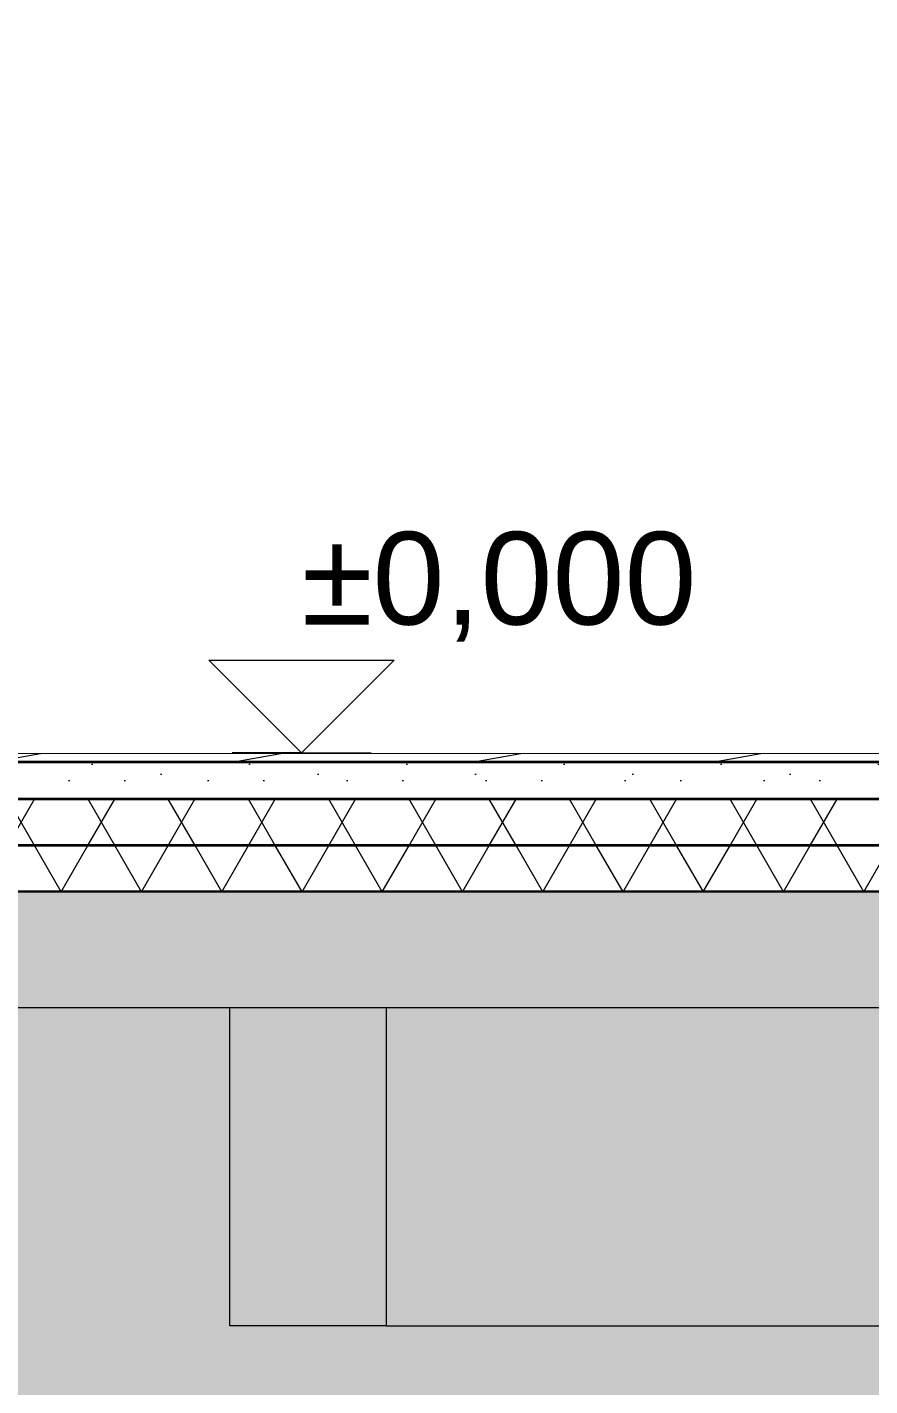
# Model space of a CAD drawing. Header units: millimetres. Extents: x -279593 to -202089, y -5129 to 14747.
# Drawn here: x -256590 to -254772, y -1366 to 1567 of the extents above; entities that cross this region are included whole.
import ezdxf

# ---------------------------------------------------------------- set-up
doc = ezdxf.new("R2010")
doc.units = ezdxf.units.MM
doc.header["$MEASUREMENT"] = 0
doc.linetypes.add('Wipeout_Contour', pattern=[1000, 0, -1000])
for name, color, linetype, lineweight in [('0_Pen_No__1', 7, 'Continuous', 13), ('2D Drafting - General_Pen_No__1', 7, 'Continuous', 13), ('New_Dimensioning - General_Pen_No__1', 7, 'Continuous', 13), ('New_Structural - Bearing_Pen_No__1', 7, 'Continuous', 13), ('New_Structural - Bearing_Pen_No__101', 252, 'Continuous', 13), ('New_Structural - Bearing_Pen_No__21', 7, 'Continuous', 35)]:
    doc.layers.add(name, color=color, linetype=linetype, lineweight=lineweight)
for name, color, linetype, lineweight, true_color in [('0_Pen_No__82', 7, 'Continuous', 20, 0xaaaaaa), ('2D Drafting - General_Pen_No__61', 7, 'Continuous', 20, 0x6a6a6a), ('New_Structural - Bearing_Pen_No__87', 7, 'Continuous', 20, 0x6a6a6a)]:
    doc.layers.add(name, color=color, linetype=linetype, lineweight=lineweight, true_color=true_color)
doc.layers.add('New_Structural - Bearing', color=7, linetype='Continuous')
doc.styles.add('GENERATED_STYLE_1', font='')
doc.styles.get('GENERATED_STYLE_1').set_extended_font_data('Arial')
pattern_1 = [(45, (0, 350), (-111.36932, 111.36932), [0, -105, 0, -157.5]), (110, (350, 350), (148.00159, 53.86817), [0, -77, 0, -133])]
pattern_2 = [(60, (0, 0), (-129.90381, 75), []), (120, (0, 0), (129.90381, 75), [])]

# ---------------------------------------------------------------- blocks, each defined once
blk = doc.blocks.new('*X1')
at = {"layer": 'New_Structural - Bearing_Pen_No__1', "color": 7, "linetype": 'Continuous', "lineweight": 13}
for p, q in [((-256601.4, -349.6), (-256583.7, -356.9)), ((-256583.7, -356.9), (-256566, -349.6)), ((-256566, -349.6), (-256558.6, -331.9)), ((-256558.6, -331.9), (-256559.4, -330)), ((-256554.8, -330), (-256541.3, -348.6)), ((-256541.3, -348.6), (-256516.3, -356.7)), ((-256516.3, -356.7), (-256491.3, -348.6)), ((-256491.3, -348.6), (-256477.8, -330)), ((-256465.7, -330), (-256469.6, -339.5)), ((-256469.6, -339.5), (-256463.6, -354.2)), ((-256434.3, -354.2), (-256428.3, -339.5)), ((-256428.3, -339.5), (-256432.2, -330)), ((-256407.8, -330), (-256407.8, -330.9)), ((-256407.8, -330.9), (-256390.7, -354.6)), ((-256335, -354.6), (-256317.9, -330.9)), ((-256317.9, -330.9), (-256317.9, -330)), ((-256310.2, -330), (-256312.4, -335.4)), ((-256312.4, -335.4), (-256304, -355.6)), ((-256263.6, -355.6), (-256255.2, -335.4)), ((-256255.2, -335.4), (-256257.5, -330)), ((-256244.3, -330), (-256245.1, -331.9)), ((-256245.1, -331.9), (-256237.7, -349.6)), ((-256237.7, -349.6), (-256220, -356.9)), ((-256220, -356.9), (-256202.3, -349.6)), ((-256202.3, -349.6), (-256194.9, -331.9)), ((-256194.9, -331.9), (-256195.7, -330)), ((-256191.1, -330), (-256177.6, -348.6)), ((-256177.6, -348.6), (-256152.6, -356.7)), ((-256152.6, -356.7), (-256127.6, -348.6)), ((-256127.6, -348.6), (-256114.1, -330)), ((-256102, -330), (-256105.9, -339.5)), ((-256105.9, -339.5), (-256099.9, -354.2)), ((-256070.6, -354.2), (-256064.6, -339.5)), ((-256064.6, -339.5), (-256068.5, -330)), ((-256044.1, -330), (-256044.1, -330.9)), ((-256044.1, -330.9), (-256027, -354.6)), ((-255971.3, -354.6), (-255954.2, -330.9)), ((-255954.2, -330.9), (-255954.2, -330)), ((-255946.5, -330), (-255948.7, -335.4)), ((-255948.7, -335.4), (-255940.3, -355.6)), ((-255899.9, -355.6), (-255891.5, -335.4)), ((-255891.5, -335.4), (-255893.8, -330)), ((-255880.6, -330), (-255881.4, -331.9)), ((-255881.4, -331.9), (-255874, -349.6)), ((-255874, -349.6), (-255856.3, -356.9)), ((-255856.3, -356.9), (-255838.6, -349.6)), ((-255838.6, -349.6), (-255831.2, -331.9)), ((-255831.2, -331.9), (-255832, -330)), ((-255827.4, -330), (-255813.9, -348.6)), ((-255813.9, -348.6), (-255788.9, -356.7)), ((-255788.9, -356.7), (-255763.9, -348.6)), ((-255763.9, -348.6), (-255750.4, -330)), ((-255738.3, -330), (-255742.2, -339.5)), ((-255742.2, -339.5), (-255736.2, -354.2)), ((-255706.9, -354.2), (-255700.9, -339.5)), ((-255700.9, -339.5), (-255704.8, -330)), ((-255680.4, -330), (-255680.4, -330.9)), ((-255680.4, -330.9), (-255663.2, -354.6)), ((-255607.6, -354.6), (-255590.4, -330.9)), ((-255590.4, -330.9), (-255590.4, -330)), ((-255582.8, -330), (-255585, -335.4)), ((-255585, -335.4), (-255576.6, -355.6)), ((-255536.2, -355.6), (-255527.8, -335.4)), ((-255527.8, -335.4), (-255530.1, -330)), ((-255516.9, -330), (-255517.7, -331.9)), ((-255517.7, -331.9), (-255510.3, -349.6)), ((-255510.3, -349.6), (-255492.6, -356.9)), ((-255492.6, -356.9), (-255474.9, -349.6)), ((-255474.9, -349.6), (-255467.5, -331.9)), ((-255467.5, -331.9), (-255468.3, -330)), ((-255463.7, -330), (-255450.2, -348.6)), ((-255450.2, -348.6), (-255425.2, -356.7)), ((-255425.2, -356.7), (-255400.2, -348.6)), ((-255400.2, -348.6), (-255386.7, -330)), ((-255374.6, -330), (-255378.5, -339.5)), ((-255378.5, -339.5), (-255372.5, -354.2)), ((-255343.2, -354.2), (-255337.2, -339.5)), ((-255337.2, -339.5), (-255341.1, -330)), ((-255316.7, -330), (-255316.7, -330.9)), ((-255316.7, -330.9), (-255299.5, -354.6)), ((-255243.9, -354.6), (-255226.7, -330.9)), ((-255226.7, -330.9), (-255226.7, -330)), ((-255219.1, -330), (-255221.3, -335.4)), ((-255221.3, -335.4), (-255212.9, -355.6)), ((-255172.5, -355.6), (-255164.1, -335.4)), ((-255164.1, -335.4), (-255166.4, -330)), ((-255153.2, -330), (-255153.9, -331.9)), ((-255153.9, -331.9), (-255146.6, -349.6)), ((-255146.6, -349.6), (-255128.9, -356.9)), ((-255128.9, -356.9), (-255111.1, -349.6)), ((-255111.1, -349.6), (-255103.8, -331.9)), ((-255103.8, -331.9), (-255104.6, -330)), ((-255100, -330), (-255086.5, -348.6)), ((-255086.5, -348.6), (-255061.5, -356.7)), ((-255061.5, -356.7), (-255036.5, -348.6)), ((-255036.5, -348.6), (-255023, -330)), ((-255010.8, -330), (-255014.8, -339.5)), ((-255014.8, -339.5), (-255008.7, -354.2)), ((-254979.5, -354.2), (-254973.5, -339.5)), ((-254973.5, -339.5), (-254977.4, -330)), ((-254953, -330), (-254953, -330.9)), ((-254953, -330.9), (-254935.8, -354.6)), ((-254880.2, -354.6), (-254863, -330.9)), ((-254863, -330.9), (-254863, -330)), ((-254855.3, -330), (-254857.6, -335.4)), ((-254857.6, -335.4), (-254849.2, -355.6)), ((-254808.8, -355.6), (-254800.4, -335.4)), ((-254800.4, -335.4), (-254802.6, -330)), ((-254789.5, -330), (-254790.2, -331.9)), ((-254790.2, -331.9), (-254782.9, -349.6)), ((-254782.9, -349.6), (-254765.2, -356.9)), ((-256566.5, -374.5), (-256579.6, -397.3)), ((-256541.8, -365.6), (-256566.5, -374.5)), ((-256517.2, -374.5), (-256541.8, -365.6)), ((-256504.1, -397.3), (-256517.2, -374.5)), ((-256450.8, -373.7), (-256473.4, -399.8)), ((-256463.6, -354.2), (-256449, -360.2)), ((-256417.7, -364), (-256450.8, -373.7)), ((-256449, -360.2), (-256434.3, -354.2)), ((-256384.6, -373.7), (-256417.7, -364)), ((-256390.7, -354.6), (-256362.9, -363.6)), ((-256362, -399.8), (-256384.6, -373.7)), ((-256362.9, -363.6), (-256335, -354.6)), ((-256302.2, -374.2), (-256319.5, -398)), ((-256304, -355.6), (-256283.8, -364)), ((-256274.2, -365), (-256302.2, -374.2)), ((-256283.8, -364), (-256263.6, -355.6)), ((-256246.1, -374.2), (-256274.2, -365)), ((-256228.8, -398), (-256246.1, -374.2)), ((-256202.8, -374.5), (-256215.9, -397.3)), ((-256178.1, -365.6), (-256202.8, -374.5)), ((-256153.5, -374.5), (-256178.1, -365.6)), ((-256140.4, -397.3), (-256153.5, -374.5)), ((-256087.1, -373.7), (-256109.7, -399.8)), ((-256099.9, -354.2), (-256085.3, -360.2)), ((-256054, -364), (-256087.1, -373.7)), ((-256085.3, -360.2), (-256070.6, -354.2)), ((-256020.9, -373.7), (-256054, -364)), ((-256027, -354.6), (-255999.1, -363.6)), ((-255998.3, -399.8), (-256020.9, -373.7)), ((-255999.1, -363.6), (-255971.3, -354.6)), ((-255938.5, -374.2), (-255955.8, -398)), ((-255940.3, -355.6), (-255920.1, -364)), ((-255910.5, -365), (-255938.5, -374.2)), ((-255920.1, -364), (-255899.9, -355.6)), ((-255882.4, -374.2), (-255910.5, -365)), ((-255865.1, -398), (-255882.4, -374.2)), ((-255839.1, -374.5), (-255852.2, -397.3)), ((-255814.4, -365.6), (-255839.1, -374.5)), ((-255789.8, -374.5), (-255814.4, -365.6)), ((-255776.6, -397.3), (-255789.8, -374.5)), ((-255723.4, -373.7), (-255746, -399.8)), ((-255736.2, -354.2), (-255721.5, -360.2)), ((-255690.3, -364), (-255723.4, -373.7)), ((-255721.5, -360.2), (-255706.9, -354.2)), ((-255657.2, -373.7), (-255690.3, -364)), ((-255663.2, -354.6), (-255635.4, -363.6)), ((-255634.6, -399.8), (-255657.2, -373.7)), ((-255635.4, -363.6), (-255607.6, -354.6)), ((-255574.8, -374.2), (-255592.1, -398)), ((-255576.6, -355.6), (-255556.4, -364)), ((-255546.7, -365), (-255574.8, -374.2)), ((-255556.4, -364), (-255536.2, -355.6)), ((-255518.7, -374.2), (-255546.7, -365)), ((-255501.4, -398), (-255518.7, -374.2)), ((-255475.4, -374.5), (-255488.5, -397.3)), ((-255450.7, -365.6), (-255475.4, -374.5)), ((-255426.1, -374.5), (-255450.7, -365.6)), ((-255412.9, -397.3), (-255426.1, -374.5)), ((-255359.7, -373.7), (-255382.3, -399.8)), ((-255372.5, -354.2), (-255357.8, -360.2)), ((-255326.6, -364), (-255359.7, -373.7)), ((-255357.8, -360.2), (-255343.2, -354.2)), ((-255293.5, -373.7), (-255326.6, -364)), ((-255299.5, -354.6), (-255271.7, -363.6)), ((-255270.9, -399.8), (-255293.5, -373.7)), ((-255271.7, -363.6), (-255243.9, -354.6)), ((-255211.1, -374.2), (-255228.4, -398)), ((-255212.9, -355.6), (-255192.7, -364)), ((-255183, -365), (-255211.1, -374.2)), ((-255192.7, -364), (-255172.5, -355.6)), ((-255155, -374.2), (-255183, -365)), ((-255137.7, -398), (-255155, -374.2)), ((-255111.7, -374.5), (-255124.8, -397.3)), ((-255087, -365.6), (-255111.7, -374.5)), ((-255062.4, -374.5), (-255087, -365.6)), ((-255049.2, -397.3), (-255062.4, -374.5)), ((-254996, -373.7), (-255018.6, -399.8)), ((-255008.7, -354.2), (-254994.1, -360.2)), ((-254962.9, -364), (-254996, -373.7)), ((-254994.1, -360.2), (-254979.5, -354.2)), ((-254929.8, -373.7), (-254962.9, -364)), ((-254935.8, -354.6), (-254908, -363.6)), ((-254907.2, -399.8), (-254929.8, -373.7)), ((-254908, -363.6), (-254880.2, -354.6)), ((-254847.4, -374.2), (-254864.7, -398)), ((-254849.2, -355.6), (-254829, -364)), ((-254819.3, -365), (-254847.4, -374.2)), ((-254829, -364), (-254808.8, -355.6)), ((-254791.3, -374.2), (-254819.3, -365)), ((-254774, -398), (-254791.3, -374.2)), ((-256579.6, -397.3), (-256575.1, -423.1)), ((-256508.6, -423.1), (-256504.1, -397.3)), ((-256473.4, -399.8), (-256478.3, -433.9)), ((-256357.1, -433.9), (-256362, -399.8)), ((-256319.5, -398), (-256319.5, -427.5)), ((-256228.8, -427.5), (-256228.8, -398)), ((-256215.9, -397.3), (-256211.3, -423.1)), ((-256144.9, -423.1), (-256140.4, -397.3)), ((-256109.7, -399.8), (-256114.6, -433.9)), ((-255993.4, -433.9), (-255998.3, -399.8)), ((-255955.8, -398), (-255955.8, -427.5)), ((-255865.1, -427.5), (-255865.1, -398)), ((-255852.2, -397.3), (-255847.6, -423.1)), ((-255781.2, -423.1), (-255776.6, -397.3)), ((-255746, -399.8), (-255750.9, -433.9)), ((-255629.7, -433.9), (-255634.6, -399.8)), ((-255592.1, -398), (-255592.1, -427.5)), ((-255501.4, -427.5), (-255501.4, -398)), ((-255488.5, -397.3), (-255483.9, -423.1)), ((-255417.5, -423.1), (-255412.9, -397.3)), ((-255382.3, -399.8), (-255387.2, -433.9)), ((-255266, -433.9), (-255270.9, -399.8)), ((-255228.4, -398), (-255228.4, -427.5)), ((-255137.7, -427.5), (-255137.7, -398)), ((-255124.8, -397.3), (-255120.2, -423.1)), ((-255053.8, -423.1), (-255049.2, -397.3)), ((-255018.6, -399.8), (-255023.5, -433.9)), ((-254902.3, -433.9), (-254907.2, -399.8)), ((-254864.7, -398), (-254864.7, -427.5)), ((-254774, -427.5), (-254774, -398)), ((-256575.1, -423.1), (-256555, -440)), ((-256555, -440), (-256528.7, -440)), ((-256528.7, -440), (-256508.6, -423.1)), ((-256478.3, -433.9), (-256464, -465.3)), ((-256371.5, -465.3), (-256357.1, -433.9)), ((-256319.5, -427.5), (-256302.2, -451.3)), ((-256246.1, -451.3), (-256228.8, -427.5)), ((-256211.3, -423.1), (-256191.2, -440)), ((-256191.2, -440), (-256165, -440)), ((-256165, -440), (-256144.9, -423.1)), ((-256114.6, -433.9), (-256100.3, -465.3)), ((-256007.8, -465.3), (-255993.4, -433.9)), ((-255955.8, -427.5), (-255938.5, -451.3)), ((-255882.4, -451.3), (-255865.1, -427.5)), ((-255847.6, -423.1), (-255827.5, -440)), ((-255827.5, -440), (-255801.3, -440)), ((-255801.3, -440), (-255781.2, -423.1)), ((-255750.9, -433.9), (-255736.6, -465.3)), ((-255644.1, -465.3), (-255629.7, -433.9)), ((-255592.1, -427.5), (-255574.8, -451.3)), ((-255518.7, -451.3), (-255501.4, -427.5)), ((-255483.9, -423.1), (-255463.8, -440)), ((-255463.8, -440), (-255437.6, -440)), ((-255437.6, -440), (-255417.5, -423.1)), ((-255387.2, -433.9), (-255372.9, -465.3)), ((-255280.3, -465.3), (-255266, -433.9)), ((-255228.4, -427.5), (-255211.1, -451.3)), ((-255155, -451.3), (-255137.7, -427.5)), ((-255120.2, -423.1), (-255100.1, -440)), ((-255100.1, -440), (-255073.9, -440)), ((-255073.9, -440), (-255053.8, -423.1)), ((-255023.5, -433.9), (-255009.2, -465.3)), ((-254916.6, -465.3), (-254902.3, -433.9)), ((-254864.7, -427.5), (-254847.4, -451.3)), ((-254791.3, -451.3), (-254774, -427.5)), ((-256570.7, -460), (-256587.8, -483.7)), ((-256542.9, -451), (-256570.7, -460)), ((-256515, -460), (-256542.9, -451)), ((-256497.9, -483.7), (-256515, -460)), ((-256464, -465.3), (-256435, -483.9)), ((-256400.5, -483.9), (-256371.5, -465.3)), ((-256357.6, -461.7), (-256373.1, -483)), ((-256332.6, -453.6), (-256357.6, -461.7)), ((-256307.6, -461.7), (-256332.6, -453.6)), ((-256292.2, -483), (-256307.6, -461.7)), ((-256302.2, -451.3), (-256274.2, -460.5)), ((-256274.2, -460.5), (-256246.1, -451.3)), ((-256207, -460), (-256224.1, -483.7)), ((-256179.1, -451), (-256207, -460)), ((-256151.3, -460), (-256179.1, -451)), ((-256134.2, -483.7), (-256151.3, -460)), ((-256100.3, -465.3), (-256071.3, -483.9)), ((-256036.8, -483.9), (-256007.8, -465.3)), ((-255993.9, -461.7), (-256009.4, -483)), ((-255968.9, -453.6), (-255993.9, -461.7)), ((-255943.9, -461.7), (-255968.9, -453.6)), ((-255928.4, -483), (-255943.9, -461.7)), ((-255938.5, -451.3), (-255910.5, -460.5)), ((-255910.5, -460.5), (-255882.4, -451.3)), ((-255843.2, -460), (-255860.4, -483.7)), ((-255815.4, -451), (-255843.2, -460)), ((-255787.6, -460), (-255815.4, -451)), ((-255770.4, -483.7), (-255787.6, -460)), ((-255736.6, -465.3), (-255707.6, -483.9)), ((-255673.1, -483.9), (-255644.1, -465.3)), ((-255630.2, -461.7), (-255645.7, -483)), ((-255605.2, -453.6), (-255630.2, -461.7)), ((-255580.2, -461.7), (-255605.2, -453.6)), ((-255564.7, -483), (-255580.2, -461.7)), ((-255574.8, -451.3), (-255546.7, -460.5)), ((-255546.7, -460.5), (-255518.7, -451.3)), ((-255479.5, -460), (-255496.7, -483.7)), ((-255451.7, -451), (-255479.5, -460)), ((-255423.9, -460), (-255451.7, -451)), ((-255406.7, -483.7), (-255423.9, -460)), ((-255372.9, -465.3), (-255343.9, -483.9)), ((-255309.4, -483.9), (-255280.3, -465.3)), ((-255266.5, -461.7), (-255282, -483)), ((-255241.5, -453.6), (-255266.5, -461.7)), ((-255216.5, -461.7), (-255241.5, -453.6)), ((-255201, -483), (-255216.5, -461.7)), ((-255211.1, -451.3), (-255183, -460.5)), ((-255183, -460.5), (-255155, -451.3)), ((-255115.8, -460), (-255133, -483.7)), ((-255088, -451), (-255115.8, -460)), ((-255060.2, -460), (-255088, -451)), ((-255043, -483.7), (-255060.2, -460)), ((-255009.2, -465.3), (-254980.1, -483.9)), ((-254945.7, -483.9), (-254916.6, -465.3)), ((-254902.8, -461.7), (-254918.3, -483)), ((-254877.8, -453.6), (-254902.8, -461.7)), ((-254852.8, -461.7), (-254877.8, -453.6)), ((-254837.3, -483), (-254852.8, -461.7)), ((-254847.4, -451.3), (-254819.3, -460.5)), ((-254819.3, -460.5), (-254791.3, -451.3)), ((-256587.8, -483.7), (-256587.8, -512.9)), ((-256497.9, -512.9), (-256497.9, -483.7)), ((-256484, -497.2), (-256492.4, -517.4)), ((-256463.8, -488.8), (-256484, -497.2)), ((-256443.6, -497.2), (-256463.8, -488.8)), ((-256435.2, -517.4), (-256443.6, -497.2)), ((-256435, -483.9), (-256400.5, -483.9)), ((-256417.7, -496.1), (-256425.1, -513.9)), ((-256400, -488.8), (-256417.7, -496.1)), ((-256382.3, -496.1), (-256400, -488.8)), ((-256374.9, -513.9), (-256382.3, -496.1)), ((-256373.1, -483), (-256373.1, -509.3)), ((-256292.2, -509.3), (-256292.2, -483)), ((-256224.1, -483.7), (-256224.1, -512.9)), ((-256134.2, -512.9), (-256134.2, -483.7)), ((-256120.3, -497.2), (-256128.7, -517.4)), ((-256100.1, -488.8), (-256120.3, -497.2)), ((-256079.9, -497.2), (-256100.1, -488.8)), ((-256071.5, -517.4), (-256079.9, -497.2)), ((-256071.3, -483.9), (-256036.8, -483.9)), ((-256054, -496.1), (-256061.4, -513.9)), ((-256036.3, -488.8), (-256054, -496.1)), ((-256018.6, -496.1), (-256036.3, -488.8)), ((-256011.2, -513.9), (-256018.6, -496.1)), ((-256009.4, -483), (-256009.4, -509.3)), ((-255928.4, -509.3), (-255928.4, -483)), ((-255860.4, -483.7), (-255860.4, -512.9)), ((-255770.4, -512.9), (-255770.4, -483.7)), ((-255756.6, -497.2), (-255765, -517.4)), ((-255736.4, -488.8), (-255756.6, -497.2)), ((-255716.2, -497.2), (-255736.4, -488.8)), ((-255707.8, -517.4), (-255716.2, -497.2)), ((-255707.6, -483.9), (-255673.1, -483.9)), ((-255690.3, -496.1), (-255697.7, -513.9)), ((-255672.6, -488.8), (-255690.3, -496.1)), ((-255654.9, -496.1), (-255672.6, -488.8)), ((-255647.5, -513.9), (-255654.9, -496.1)), ((-255645.7, -483), (-255645.7, -509.3)), ((-255564.7, -509.3), (-255564.7, -483)), ((-255496.7, -483.7), (-255496.7, -512.9)), ((-255406.7, -512.9), (-255406.7, -483.7)), ((-255392.9, -497.2), (-255401.3, -517.4)), ((-255372.7, -488.8), (-255392.9, -497.2)), ((-255352.5, -497.2), (-255372.7, -488.8)), ((-255344.1, -517.4), (-255352.5, -497.2)), ((-255343.9, -483.9), (-255309.4, -483.9)), ((-255326.6, -496.1), (-255333.9, -513.9)), ((-255308.9, -488.8), (-255326.6, -496.1)), ((-255291.1, -496.1), (-255308.9, -488.8)), ((-255283.8, -513.9), (-255291.1, -496.1)), ((-255282, -483), (-255282, -509.3)), ((-255201, -509.3), (-255201, -483)), ((-255133, -483.7), (-255133, -512.9)), ((-255043, -512.9), (-255043, -483.7)), ((-255029.2, -497.2), (-255037.6, -517.4)), ((-255009, -488.8), (-255029.2, -497.2)), ((-254988.8, -497.2), (-255009, -488.8)), ((-254980.4, -517.4), (-254988.8, -497.2)), ((-254980.1, -483.9), (-254945.7, -483.9)), ((-254962.9, -496.1), (-254970.2, -513.9)), ((-254945.2, -488.8), (-254962.9, -496.1)), ((-254927.4, -496.1), (-254945.2, -488.8)), ((-254920.1, -513.9), (-254927.4, -496.1)), ((-254918.3, -483), (-254918.3, -509.3)), ((-254837.3, -509.3), (-254837.3, -483)), ((-256587.8, -512.9), (-256575.4, -530)), ((-256510.3, -530), (-256497.9, -512.9)), ((-256492.4, -517.4), (-256487.2, -530)), ((-256440.5, -530), (-256435.2, -517.4)), ((-256425.1, -513.9), (-256418.4, -530)), ((-256381.6, -530), (-256374.9, -513.9)), ((-256373.1, -509.3), (-256358, -530)), ((-256307.2, -530), (-256292.2, -509.3)), ((-256279.9, -506.9), (-256285.9, -521.5)), ((-256285.9, -521.5), (-256282.4, -530)), ((-256265.3, -500.9), (-256279.9, -506.9)), ((-256250.6, -506.9), (-256265.3, -500.9)), ((-256244.6, -521.5), (-256250.6, -506.9)), ((-256248.1, -530), (-256244.6, -521.5)), ((-256224.1, -512.9), (-256211.7, -530)), ((-256146.6, -530), (-256134.2, -512.9)), ((-256128.7, -517.4), (-256123.5, -530)), ((-256076.7, -530), (-256071.5, -517.4)), ((-256061.4, -513.9), (-256054.7, -530)), ((-256017.9, -530), (-256011.2, -513.9)), ((-256009.4, -509.3), (-255994.3, -530)), ((-255943.5, -530), (-255928.4, -509.3)), ((-255916.2, -506.9), (-255922.2, -521.5)), ((-255922.2, -521.5), (-255918.7, -530)), ((-255901.5, -500.9), (-255916.2, -506.9)), ((-255886.9, -506.9), (-255901.5, -500.9)), ((-255880.9, -521.5), (-255886.9, -506.9)), ((-255884.4, -530), (-255880.9, -521.5)), ((-255860.4, -512.9), (-255848, -530)), ((-255782.9, -530), (-255770.4, -512.9)), ((-255765, -517.4), (-255759.8, -530)), ((-255713, -530), (-255707.8, -517.4)), ((-255697.7, -513.9), (-255691, -530)), ((-255654.2, -530), (-255647.5, -513.9)), ((-255645.7, -509.3), (-255630.6, -530)), ((-255579.8, -530), (-255564.7, -509.3)), ((-255552.5, -506.9), (-255558.5, -521.5)), ((-255558.5, -521.5), (-255555, -530)), ((-255537.8, -500.9), (-255552.5, -506.9)), ((-255523.2, -506.9), (-255537.8, -500.9)), ((-255517.2, -521.5), (-255523.2, -506.9)), ((-255520.7, -530), (-255517.2, -521.5)), ((-255496.7, -512.9), (-255484.3, -530)), ((-255419.2, -530), (-255406.7, -512.9)), ((-255401.3, -517.4), (-255396.1, -530)), ((-255349.3, -530), (-255344.1, -517.4)), ((-255333.9, -513.9), (-255327.3, -530)), ((-255290.5, -530), (-255283.8, -513.9)), ((-255282, -509.3), (-255266.9, -530)), ((-255216.1, -530), (-255201, -509.3)), ((-255188.7, -506.9), (-255194.8, -521.5)), ((-255194.8, -521.5), (-255191.3, -530)), ((-255174.1, -500.9), (-255188.7, -506.9)), ((-255159.5, -506.9), (-255174.1, -500.9)), ((-255153.5, -521.5), (-255159.5, -506.9)), ((-255157, -530), (-255153.5, -521.5)), ((-255133, -512.9), (-255120.6, -530)), ((-255055.4, -530), (-255043, -512.9)), ((-255037.6, -517.4), (-255032.4, -530)), ((-254985.6, -530), (-254980.4, -517.4)), ((-254970.2, -513.9), (-254963.6, -530)), ((-254926.8, -530), (-254920.1, -513.9)), ((-254918.3, -509.3), (-254903.2, -530)), ((-254852.4, -530), (-254837.3, -509.3)), ((-254825, -506.9), (-254831.1, -521.5)), ((-254831.1, -521.5), (-254827.6, -530)), ((-254810.4, -500.9), (-254825, -506.9)), ((-254795.8, -506.9), (-254810.4, -500.9)), ((-254789.7, -521.5), (-254795.8, -506.9)), ((-254793.2, -530), (-254789.7, -521.5))]:
    blk.add_line(p, q, dxfattribs=at)

msp = doc.modelspace()

# ---------------------------------------------------------------- hatches: boundary and pattern name
at = {"layer": 'New_Structural - Bearing', "linetype": 'Continuous', "lineweight": 0, "true_color": 0x000000}
h = msp.add_hatch(dxfattribs=at)
h.set_pattern_fill('Wood_0001', color=18, style=0, pattern_type=2)
h.set_pattern_definition([(10, (0, 0), (-15.628336, 88.632695), [])])
h.paths.add_polyline_path([(-259510.0254, 0), (-259510.0254, -20), (-252097.1209, -20), (-252097.1209, 0)])
h = msp.add_hatch(dxfattribs=at)
h.set_pattern_fill('Structural_Concrete_0001', color=18, style=0, pattern_type=2)
h.set_pattern_definition([(0, (0, 0), (0, 623.5383), [60, -300]), (0, (180, 311.8), (0, 623.5383), [60, -300]), (60, (0, 0), (-540, 311.7692), [60, -300]), (60, (360, 0), (-540, 311.7692), [60, -300]), (120, (60, 0), (540, 311.7692), [60, -300]), (120, (420, 0), (540, 311.7692), [60, -300]), (0, (0, 60), (0, 120.000005), [0, -120.000005, 0, -180.00001]), (45, (60, 60), (-84.852817, 84.852817), [0, -90.000004, 0, -150.000006])])
h.paths.add_polyline_path([(-252097.1209, -100), (-251827.5843, -100), (-251693.1517, -100), (-251693.1517, -20), (-252097.1209, -20), (-259510.0254, -20), (-259510.0254, -100)])
h = msp.add_hatch(dxfattribs=at)
h.set_pattern_fill('Batt_Insulation_0001', color=18, style=0, pattern_type=2)
h.set_pattern_definition(pattern_2)
h.paths.add_polyline_path([(-259510.0254, -100), (-259510.0254, -200), (-252097.1209, -200), (-252097.1209, -100)])
h = msp.add_hatch(dxfattribs=at)
h.set_pattern_fill('Batt_Insulation_0001', color=18, style=0, pattern_type=2)
h.set_pattern_definition(pattern_2)
h.paths.add_polyline_path([(-252097.1209, -300), (-252097.1209, -200), (-259510.0254, -200), (-259510.0254, -300)])
h = msp.add_hatch(dxfattribs=at)
h.set_pattern_fill('Cut_Stone_0001', color=18, style=0, pattern_type=2)
h.set_pattern_definition(pattern_1)
h.paths.add_polyline_path([(-252097.1209, -330), (-252097.1209, -300), (-259510.0254, -300), (-259510.0254, -330)])

# ---------------------------------------------------------------- linework, layer by layer
at = {"layer": 'New_Structural - Bearing_Pen_No__21', "color": 7, "linetype": 'Continuous', "lineweight": 35}
for p, q in [((-252097.1209, -200), (-259510.0254, -200)), ((-252097.1209, -300), (-259510.0254, -300)), ((-252097.1209, -330), (-259510.0254, -330)), ((-252097.1209, -530), (-259510.0254, -530))]:
    msp.add_line(p, q, dxfattribs=at)
at = {"layer": 'New_Structural - Bearing_Pen_No__21', "color": 7, "linetype": 'Continuous', "lineweight": 35, "flags": 128}
for points in [[(-252097.1209, 0), (-253941.9236, 0), (-253998.6307, 0), (-257810.0254, 0)], [(-251693.1517, -20), (-251827.5843, -20), (-252097.1209, -20), (-259510.0254, -20)], [(-251693.1517, -100), (-251827.5843, -100), (-252097.1209, -100), (-259510.0254, -100)]]:
    msp.add_lwpolyline(points, dxfattribs=at)

# ---------------------------------------------------------------- block references
at = {"layer": 'New_Structural - Bearing', "lineweight": 0}
msp.add_blockref('*X1', (0, 0), dxfattribs=at)

# ---------------------------------------------------------------- next in the draw order: wipeouts: each hides what was drawn before it
at = {"color": 254, "linetype": 'Wipeout_Contour', "lineweight": 0, "ltscale": 1535954.912827174}
msp.add_wipeout([(-257810.0254, 3500), (-257810.0254, 0), (-255088.7592, 0), (-255088.7592, 3200), (-255034.2269, 3200), (-255034.2269, 3500)], dxfattribs=at).dxf.layer = 'New_Structural - Bearing'
at = {"color": 254, "linetype": 'Wipeout_Contour', "lineweight": 0, "ltscale": 1029528.20684816}
msp.add_wipeout([(-258610.0253, -529.9999), (-258610.0253, -549.0783), (-256152.9467, -549.0783), (-256152.9467, -530)], dxfattribs=at).dxf.layer = 'New_Structural - Bearing'
at = {"color": 254, "linetype": 'Wipeout_Contour', "lineweight": 0, "ltscale": 1523401.608320316}
msp.add_wipeout([(-255815.7757, -529.9999), (-255815.7757, -1236.7417), (-253471.1228, -1236.7417), (-253471.1228, -861.1062), (-252408.5856, -923.238), (-252408.5856, -529.9999)], dxfattribs=at).dxf.layer = 'New_Structural - Bearing'

# ---------------------------------------------------------------- next in the draw order: linework, layer by layer
at = {"layer": 'New_Dimensioning - General_Pen_No__1', "color": 7, "linetype": 'Continuous', "lineweight": 13}
for p, q in [((-255998.1255, 0), (-256198.1255, 200)), ((-256198.1255, 200), (-255798.1255, 200)), ((-255798.1255, 200), (-255998.1255, 0)), ((-255998.1255, 0), (-256148.1255, 0)), ((-255998.1255, 0), (-255848.1255, 0))]:
    msp.add_line(p, q, dxfattribs=at)
at = {"layer": 'New_Structural - Bearing_Pen_No__101', "color": 252, "linetype": 'Continuous', "lineweight": 13}
msp.add_line((-258610.0253, -549.0783), (-256152.9468, -549.0783), dxfattribs=at)

# ---------------------------------------------------------------- next in the draw order: texts
at = {"layer": 'New_Dimensioning - General_Pen_No__1', "color": 7, "lineweight": 13, "insert": (-255998.1255, 240), "char_height": 200, "attachment_point": 7, "style": 'GENERATED_STYLE_1'}
msp.add_mtext('\\A1;{\\pql;\\fArial|b0|i0|c0|p34;±0,000}', dxfattribs=at)

# ---------------------------------------------------------------- next in the draw order: wipeouts: each hides what was drawn before it
at = {"color": 254, "linetype": 'Wipeout_Contour', "lineweight": 0, "ltscale": 3053084.313684736}
msp.add_wipeout([(-255034.2269, 3200), (-255088.7592, 3200), (-255088.7592, 0), (-253998.6308, 0), (-253998.6308, 2360), (-254104.9566, 2360), (-254104.9566, 2387), (-254131.8925, 2387), (-254131.8925, 2437), (-254104.9566, 2437), (-254104.9566, 3500), (-255034.2269, 3500)], dxfattribs=at).dxf.layer = 'New_Structural - Bearing'

# ---------------------------------------------------------------- next in the draw order: wipeouts: each hides what was drawn before it
at = {"color": 254, "linetype": 'Wipeout_Contour', "lineweight": 0, "ltscale": 1023944.517176819}
msp.add_wipeout([(-256152.9467, -530), (-256152.9467, -1236.7417), (-255815.7757, -1236.7417), (-255815.7757, -530)], dxfattribs=at).dxf.layer = 'New_Structural - Bearing'

# ---------------------------------------------------------------- next in the draw order: hatches: boundary and pattern name
at = {"layer": '2D Drafting - General_Pen_No__61', "linetype": 'Continuous', "lineweight": 20, "true_color": 0x6a6a6a}
h = msp.add_hatch(dxfattribs=at)
h.set_pattern_fill('Dashed_0001', color=251, style=0, pattern_type=2)
h.set_pattern_definition([(45, (0, 0), (-183.84776, 183.84776), [195, -65]), (45, (7e-14, 183.85), (-183.84776, 183.84776), [195, -65])])
h.paths.add_polyline_path([(-278565.0259, -199.8387), (-274800.2279, -199.8387), (-274800.2279, -869.9999), (-275247.5618, -869.9999), (-274847.5619, -1269.9999), (-274247.5619, -1269.9999), (-273517.5103, -539.9483), (-269992.4831, -539.9481), (-268719.094, -539.9481), (-267835.7389, -539.9481), (-251543.8615, -539.9481), (-251543.8615, -200), (-241459.9695, -200), (-241459.9695, -912.0388), (-241459.9695, -5129.1775), (-279589.4358, -5129.1775), (-279593.1947, -199.6383)])

# ---------------------------------------------------------------- next in the draw order: linework, layer by layer
at = {"layer": '2D Drafting - General_Pen_No__1', "color": 7, "linetype": 'Continuous', "lineweight": 13, "flags": 128}
msp.add_lwpolyline([(-278565.0259, -199.8387), (-274800.2279, -199.8387), (-274800.2279, -869.9999), (-275247.5618, -869.9999), (-274847.5619, -1269.9999), (-274247.5619, -1269.9999), (-273517.5103, -539.9483), (-269992.4831, -539.9481), (-268719.094, -539.9481), (-267835.7389, -539.9481), (-251543.8615, -539.9481), (-251543.8615, -200), (-241459.9695, -200), (-241459.9695, -912.0388), (-241459.9695, -5129.1775), (-279589.4358, -5129.1775), (-279593.1947, -199.6383)], close=True, dxfattribs=at)
at = {"layer": 'New_Structural - Bearing_Pen_No__87', "color": 251, "linetype": 'Continuous', "lineweight": 20, "true_color": 0x6a6a6a}
for p, q in [((-256152.9468, -1236.7417), (-256152.9468, -530)), ((-255815.7757, -530), (-255815.7757, -1236.7417)), ((-255815.7757, -1236.7417), (-256152.9468, -1236.7417)), ((-255815.7757, -1236.7417), (-253471.1228, -1236.7417))]:
    msp.add_line(p, q, dxfattribs=at)

# ---------------------------------------------------------------- next in the draw order: wipeouts: each hides what was drawn before it
at = {"color": 254, "linetype": 'Wipeout_Contour', "lineweight": 0, "ltscale": 6319145.733109531}
msp.add_wipeout([(-275247.5618, -870.0001), (-274798.8855, -870.0001), (-274798.8855, -1070.0002), (-274198.8854, -1070.0002), (-274198.8854, -870.0001), (-274410.0255, -870.0001), (-274410.0255, -549.9483), (-274410.0255, -300.0001), (-273197.5776, -300.0001), (-253491.1743, -300.0001), (-252976.074, -300), (-252093.5586, -300), (-252093.5586, -870), (-252304.6986, -870), (-252304.6986, -1070.0001), (-251704.6986, -1070.0001), (-251704.6986, -870), (-251256.0223, -870), (-251656.0222, -1269.9999), (-252256.0224, -1269.9999), (-252976.074, -549.9483), (-273527.5101, -549.9483), (-274247.5617, -1270), (-274847.5619, -1270)], dxfattribs=at)

# ---------------------------------------------------------------- next in the draw order: hatches: boundary and pattern name
at = {"layer": '0_Pen_No__82', "linetype": 'Continuous', "lineweight": 20, "true_color": 0xaaaaaa}
h = msp.add_hatch(dxfattribs=at)
h.set_pattern_fill('Cut_Stone_0001', color=253, style=0, pattern_type=2)
h.set_pattern_definition(pattern_1)
h.paths.add_polyline_path([(-275247.5618, -870.0001), (-274798.8855, -870.0001), (-274798.8855, -1070.0002), (-274198.8854, -1070.0002), (-274198.8854, -870.0001), (-274410.0255, -870.0001), (-274410.0255, -549.9483), (-274410.0255, -300.0001), (-273197.5776, -300.0001), (-253491.1743, -300.0001), (-252976.074, -300), (-252093.5586, -300), (-252093.5586, -870), (-252304.6986, -870), (-252304.6986, -1070.0001), (-251704.6986, -1070.0001), (-251704.6986, -870), (-251256.0223, -870), (-251656.0222, -1269.9999), (-252256.0224, -1269.9999), (-252976.074, -549.9483), (-273527.5101, -549.9483), (-274247.5617, -1270), (-274847.5619, -1270)])

# ---------------------------------------------------------------- next in the draw order: linework, layer by layer
at = {"layer": '0_Pen_No__1', "color": 7, "linetype": 'Continuous', "lineweight": 13, "flags": 128}
msp.add_lwpolyline([(-275247.5618, -870.0001), (-274798.8855, -870.0001), (-274798.8855, -1070.0002), (-274198.8854, -1070.0002), (-274198.8854, -870.0001), (-274410.0255, -870.0001), (-274410.0255, -549.9483), (-274410.0255, -300.0001), (-273197.5776, -300.0001), (-253491.1743, -300.0001), (-252976.074, -300), (-252093.5586, -300), (-252093.5586, -870), (-252304.6986, -870), (-252304.6986, -1070.0001), (-251704.6986, -1070.0001), (-251704.6986, -870), (-251256.0223, -870), (-251656.0222, -1269.9999), (-252256.0224, -1269.9999), (-252976.074, -549.9483), (-273527.5101, -549.9483), (-274247.5617, -1270), (-274847.5619, -1270)], close=True, dxfattribs=at)

doc.saveas('drawing.dxf')
